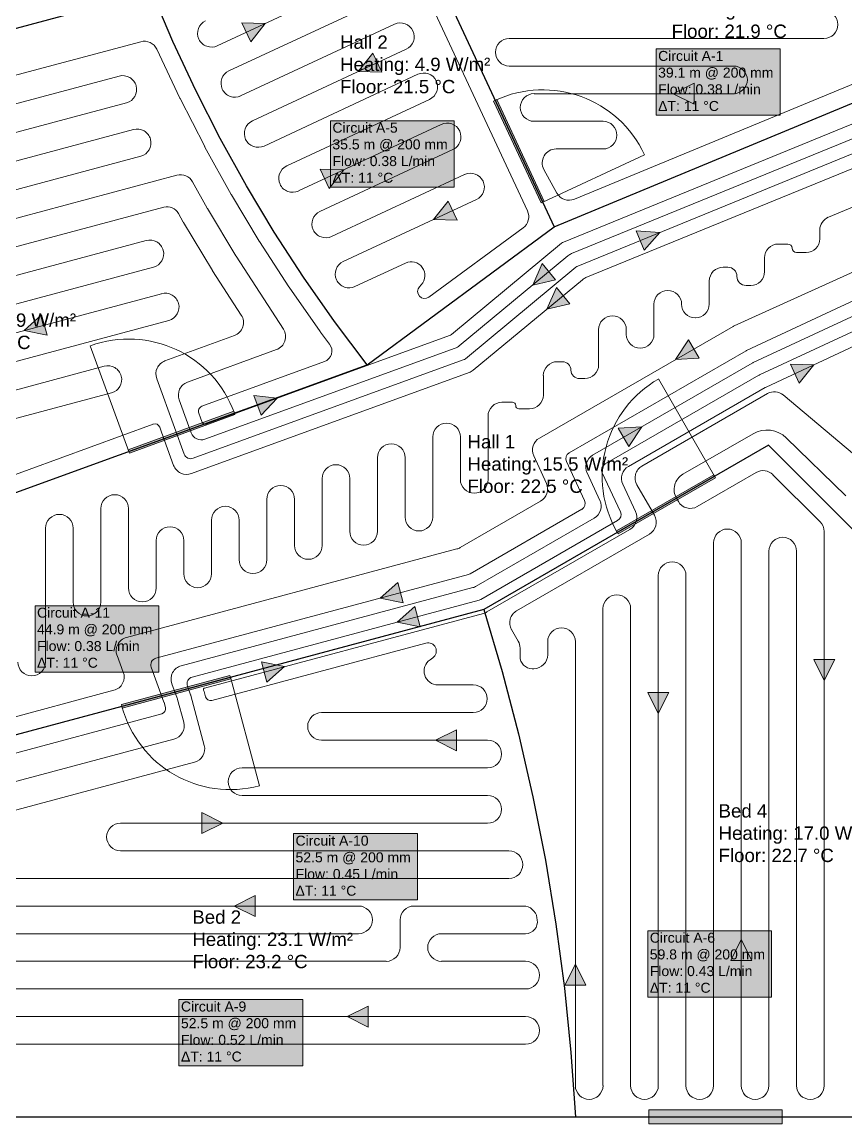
# Model space of a CAD drawing. Header units: inches. Extents: x 829 to 1577, y -3239 to 778.
# Drawn here: x 1040 to 1274.6, y 293.3 to 607.2 of the extents above; entities that cross this region are included whole.
import ezdxf

# ---------------------------------------------------------------- set-up
doc = ezdxf.new("R2010")
doc.units = ezdxf.units.IN
doc.header["$MEASUREMENT"] = 0
for name, color, linetype in [('BUILDING_WALLOPENINGS', 7, 'Continuous'), ('BUILDING_WALLS', 7, 'Continuous'), ('GENERAL_TABLES', 7, 'Continuous'), ('RADIANT_CIRCUITS', 7, 'Continuous')]:
    doc.layers.add(name, color=color, linetype=linetype)
doc.styles.add('Arial0', font='', dxfattribs={"height": 4})
doc.styles.get('Arial0').set_extended_font_data('Arial')

msp = doc.modelspace()

# ---------------------------------------------------------------- hatches: boundary and pattern name
at = {"layer": 'BUILDING_WALLOPENINGS', "lineweight": 0, "true_color": 0xffffff}
h = msp.add_hatch(color=7, dxfattribs=at)
h.dxf.hatch_style = 1
h.paths.add_polyline_path([(1174.26, 584.7), (1175.17, 585.12), (1188.69, 556.12), (1187.78, 555.7)], flags=16)
h = msp.add_hatch(color=7, dxfattribs=at)
h.dxf.hatch_style = 1
h.paths.add_polyline_path([(1174.26, 584.7), (1175.17, 585.12), (1188.69, 556.12), (1187.78, 555.7)], flags=16)
h = msp.add_hatch(color=7, dxfattribs=at)
h.dxf.hatch_style = 1
h.paths.add_polyline_path([(1174.26, 584.7), (1175.17, 585.12), (1188.69, 556.12), (1187.78, 555.7)], flags=16)
h = msp.add_hatch(color=7, dxfattribs=at)
h.dxf.hatch_style = 1
h.paths.add_polyline_path([(1070.54, 484.44), (1070.2, 485.38), (1100.27, 496.33), (1100.61, 495.39)], flags=16)
h = msp.add_hatch(color=7, dxfattribs=at)
h.dxf.hatch_style = 1
h.paths.add_polyline_path([(1070.54, 484.44), (1070.2, 485.38), (1100.27, 496.33), (1100.61, 495.39)], flags=16)
h = msp.add_hatch(color=7, dxfattribs=at)
h.dxf.hatch_style = 1
h.paths.add_polyline_path([(1070.54, 484.44), (1070.2, 485.38), (1100.27, 496.33), (1100.61, 495.39)], flags=16)
at = {"layer": 'BUILDING_WALLOPENINGS', "lineweight": 0, "true_color": 0x000000, "transparency": 33554432}
h = msp.add_hatch(color=18, dxfattribs=at)
h.dxf.hatch_style = 1
h.paths.add_polyline_path([(1236.92, 478.25), (1237.42, 477.38), (1209.71, 461.38), (1209.21, 462.25)], flags=16)
h = msp.add_hatch(color=18, dxfattribs=at)
h.dxf.hatch_style = 1
h.paths.add_polyline_path([(1236.92, 478.25), (1237.42, 477.38), (1209.71, 461.38), (1209.21, 462.25)], flags=16)
at = {"layer": 'BUILDING_WALLOPENINGS', "lineweight": 0, "true_color": 0xffffff}
h = msp.add_hatch(color=7, dxfattribs=at)
h.dxf.hatch_style = 1
h.paths.add_polyline_path([(1236.92, 478.25), (1237.42, 477.38), (1209.71, 461.38), (1209.21, 462.25)], flags=16)
h = msp.add_hatch(color=7, dxfattribs=at)
h.dxf.hatch_style = 1
h.paths.add_polyline_path([(1099.18, 421.03), (1099.44, 420.07), (1068.53, 411.78), (1068.27, 412.75)], flags=16)
h = msp.add_hatch(color=7, dxfattribs=at)
h.dxf.hatch_style = 1
h.paths.add_polyline_path([(1099.18, 421.03), (1099.44, 420.07), (1068.53, 411.78), (1068.27, 412.75)], flags=16)
h = msp.add_hatch(color=7, dxfattribs=at)
h.dxf.hatch_style = 1
h.paths.add_polyline_path([(1099.18, 421.03), (1099.44, 420.07), (1068.53, 411.78), (1068.27, 412.75)], flags=16)
at = {"layer": 'BUILDING_WALLOPENINGS', "lineweight": 0, "true_color": 0xffffff, "transparency": 33554560}
h = msp.add_hatch(color=7, dxfattribs=at)
h.dxf.hatch_style = 1
h.paths.add_polyline_path([(1218.45, 293.29), (1218.45, 297.29), (1256.38, 297.29), (1256.38, 293.29)], flags=16)
at = {"layer": 'GENERAL_TABLES', "lineweight": 0, "true_color": 0xeee8aa}
h = msp.add_hatch(color=41, dxfattribs=at)
h.dxf.hatch_style = 1
h.paths.add_polyline_path([(1220.53, 580.67), (1255.81, 580.67), (1255.81, 599.57), (1220.53, 599.57)], flags=16)
h = msp.add_hatch(color=41, dxfattribs=at)
h.dxf.hatch_style = 1
h.paths.add_polyline_path([(1127.79, 560.22), (1163.07, 560.22), (1163.07, 579.12), (1127.79, 579.12)], flags=16)
h = msp.add_hatch(color=41, dxfattribs=at)
h.dxf.hatch_style = 1
h.paths.add_polyline_path([(1043.68, 422.05), (1078.96, 422.05), (1078.96, 440.95), (1043.68, 440.95)], flags=16)
h = msp.add_hatch(color=41, dxfattribs=at)
h.dxf.hatch_style = 1
h.paths.add_polyline_path([(1117.28, 357.1), (1152.56, 357.1), (1152.56, 376), (1117.28, 376)], flags=16)
h = msp.add_hatch(color=41, dxfattribs=at)
h.dxf.hatch_style = 1
h.paths.add_polyline_path([(1218.15, 329.45), (1253.43, 329.45), (1253.43, 348.35), (1218.15, 348.35)], flags=16)
h = msp.add_hatch(color=41, dxfattribs=at)
h.dxf.hatch_style = 1
h.paths.add_polyline_path([(1084.66, 309.85), (1119.94, 309.85), (1119.94, 328.75), (1084.66, 328.75)], flags=16)
at = {"layer": 'RADIANT_CIRCUITS', "lineweight": 0, "true_color": 0xff0000}
h = msp.add_hatch(color=1, dxfattribs=at)
h.dxf.hatch_style = 1
h.paths.add_polyline_path([(1105.08, 601.57), (1102.54, 607.01), (1109.25, 606.83)], flags=16)
h = msp.add_hatch(color=1, dxfattribs=at)
h.dxf.hatch_style = 1
h.paths.add_polyline_path([(1139.87, 598.35), (1142.41, 592.91), (1135.7, 593.1)], flags=16)
h = msp.add_hatch(color=1, dxfattribs=at)
h.dxf.hatch_style = 1
h.paths.add_polyline_path([(1231.38, 589.82), (1231.38, 583.82), (1225.38, 586.82)], flags=16)
h = msp.add_hatch(color=1, dxfattribs=at)
h.dxf.hatch_style = 1
h.paths.add_polyline_path([(1127.4, 559.85), (1124.86, 565.29), (1131.57, 565.11)], flags=16)
h = msp.add_hatch(color=1, dxfattribs=at)
h.dxf.hatch_style = 1
h.paths.add_polyline_path([(1161.32, 556.23), (1163.85, 550.79), (1157.15, 550.97)], flags=16)
at = {"layer": 'RADIANT_CIRCUITS', "lineweight": 0, "true_color": 0x0000ff}
h = msp.add_hatch(color=5, dxfattribs=at)
h.dxf.hatch_style = 1
h.paths.add_polyline_path([(1217.15, 542.22), (1214.88, 547.77), (1221.57, 547.26)], flags=16)
at = {"layer": 'RADIANT_CIRCUITS', "lineweight": 0, "true_color": 0x008000}
h = msp.add_hatch(color=96, dxfattribs=at)
h.dxf.hatch_style = 1
h.paths.add_polyline_path([(1188.09, 538.44), (1191.92, 533.82), (1185.39, 532.3)], flags=16)
at = {"layer": 'RADIANT_CIRCUITS', "lineweight": 0, "true_color": 0x0000ff}
h = msp.add_hatch(color=5, dxfattribs=at)
h.dxf.hatch_style = 1
h.paths.add_polyline_path([(1192.16, 531.58), (1195.99, 526.96), (1189.45, 525.44)], flags=16)
h = msp.add_hatch(color=5, dxfattribs=at)
h.dxf.hatch_style = 1
h.paths.add_polyline_path([(1045.55, 523.79), (1047.11, 518), (1040.54, 519.34)], flags=16)
at = {"layer": 'RADIANT_CIRCUITS', "lineweight": 0, "true_color": 0x008000}
h = msp.add_hatch(color=96, dxfattribs=at)
h.dxf.hatch_style = 1
h.paths.add_polyline_path([(1229.74, 516.68), (1232.74, 511.48), (1226.05, 511.08)], flags=16)
h = msp.add_hatch(color=96, dxfattribs=at)
h.dxf.hatch_style = 1
h.paths.add_polyline_path([(1261.3, 504.32), (1258.76, 509.76), (1265.47, 509.58)], flags=16)
h = msp.add_hatch(color=96, dxfattribs=at)
h.dxf.hatch_style = 1
h.paths.add_polyline_path([(1108.05, 495.18), (1105.99, 500.82), (1112.66, 500.05)], flags=16)
at = {"layer": 'RADIANT_CIRCUITS', "lineweight": 0, "true_color": 0xff0000}
h = msp.add_hatch(color=1, dxfattribs=at)
h.dxf.hatch_style = 1
h.paths.add_polyline_path([(1212.73, 486.28), (1209.73, 491.48), (1216.42, 491.88)], flags=16)
h = msp.add_hatch(color=1, dxfattribs=at)
h.dxf.hatch_style = 1
h.paths.add_polyline_path([(1146.96, 447.55), (1148.51, 441.75), (1141.94, 443.1)], flags=16)
at = {"layer": 'RADIANT_CIRCUITS', "lineweight": 0, "true_color": 0x008000}
h = msp.add_hatch(color=96, dxfattribs=at)
h.dxf.hatch_style = 1
h.paths.add_polyline_path([(1151.82, 440.7), (1153.37, 434.9), (1146.8, 436.25)], flags=16)
h = msp.add_hatch(color=96, dxfattribs=at)
h.dxf.hatch_style = 1
h.paths.add_polyline_path([(1109.71, 419.13), (1108.15, 424.92), (1114.72, 423.58)], flags=16)
at = {"layer": 'RADIANT_CIRCUITS', "lineweight": 0, "true_color": 0xff0000}
h = msp.add_hatch(color=1, dxfattribs=at)
h.dxf.hatch_style = 1
h.paths.add_polyline_path([(1265.4, 425.6), (1271.4, 425.6), (1268.4, 419.6)], flags=16)
h = msp.add_hatch(color=1, dxfattribs=at)
h.dxf.hatch_style = 1
h.paths.add_polyline_path([(1218.15, 416.2), (1224.15, 416.2), (1221.15, 410.2)], flags=16)
at = {"layer": 'RADIANT_CIRCUITS', "lineweight": 0, "true_color": 0x008000}
h = msp.add_hatch(color=96, dxfattribs=at)
h.dxf.hatch_style = 1
h.paths.add_polyline_path([(1163.73, 405.62), (1163.73, 399.62), (1157.73, 402.62)], flags=16)
h = msp.add_hatch(color=96, dxfattribs=at)
h.dxf.hatch_style = 1
h.paths.add_polyline_path([(1091.14, 376), (1091.14, 382), (1097.14, 379)], flags=16)
h = msp.add_hatch(color=96, dxfattribs=at)
h.dxf.hatch_style = 1
h.paths.add_polyline_path([(1106.38, 358.37), (1106.38, 352.37), (1100.38, 355.37)], flags=16)
at = {"layer": 'RADIANT_CIRCUITS', "lineweight": 0, "true_color": 0xff0000}
h = msp.add_hatch(color=1, dxfattribs=at)
h.dxf.hatch_style = 1
h.paths.add_polyline_path([(1247.77, 339.88), (1241.77, 339.88), (1244.77, 345.88)], flags=16)
h = msp.add_hatch(color=1, dxfattribs=at)
h.dxf.hatch_style = 1
h.paths.add_polyline_path([(1200.53, 332.84), (1194.53, 332.84), (1197.53, 338.84)], flags=16)
h = msp.add_hatch(color=1, dxfattribs=at)
h.dxf.hatch_style = 1
h.paths.add_polyline_path([(1138.52, 326.88), (1138.52, 320.88), (1132.52, 323.88)], flags=16)

# ---------------------------------------------------------------- linework, layer by layer
at = {"layer": 'BUILDING_WALLOPENINGS', "color": 253, "lineweight": 0, "true_color": 0xa9a9a9}
for p, q in [((1217.24, 569.43), (1188.24, 555.91)), ((1070.37, 484.91), (1059.42, 514.98)), ((1237.17, 477.81), (1221.17, 505.53)), ((1099.31, 420.55), (1107.59, 389.64))]:
    msp.add_line(p, q, dxfattribs=at)
at = {"layer": 'BUILDING_WALLOPENINGS', "color": 0, "lineweight": 0}
msp.add_line((1218.45, 295.29), (1256.38, 295.29), dxfattribs=at)
at = {"layer": 'BUILDING_WALLOPENINGS', "color": 253, "lineweight": 0, "true_color": 0xa9a9a9}
for points in [[(1174.26, 584.7, 0), (1175.17, 585.12, 0), (1188.69, 556.12, 0), (1187.78, 555.7, 0)], [(1174.26, 584.7, 0), (1175.17, 585.12, 0), (1188.69, 556.12, 0), (1187.78, 555.7, 0)], [(1174.26, 584.7, 0), (1175.17, 585.12, 0), (1188.69, 556.12, 0), (1187.78, 555.7, 0)], [(1070.54, 484.44, 0), (1070.2, 485.38, 0), (1100.27, 496.33, 0), (1100.61, 495.39, 0)], [(1070.54, 484.44, 0), (1070.2, 485.38, 0), (1100.27, 496.33, 0), (1100.61, 495.39, 0)], [(1070.54, 484.44, 0), (1070.2, 485.38, 0), (1100.27, 496.33, 0), (1100.61, 495.39, 0)], [(1236.92, 478.25, 0), (1237.42, 477.38, 0), (1209.71, 461.38, 0), (1209.21, 462.25, 0)], [(1236.92, 478.25, 0), (1237.42, 477.38, 0), (1209.71, 461.38, 0), (1209.21, 462.25, 0)], [(1236.92, 478.25, 0), (1237.42, 477.38, 0), (1209.71, 461.38, 0), (1209.21, 462.25, 0)], [(1099.18, 421.03, 0), (1099.44, 420.07, 0), (1068.53, 411.78, 0), (1068.27, 412.75, 0)], [(1099.18, 421.03, 0), (1099.44, 420.07, 0), (1068.53, 411.78, 0), (1068.27, 412.75, 0)], [(1099.18, 421.03, 0), (1099.44, 420.07, 0), (1068.53, 411.78, 0), (1068.27, 412.75, 0)]]:
    msp.add_polyline3d(points, close=True, dxfattribs=at)
at = {"layer": 'BUILDING_WALLOPENINGS', "color": 0, "lineweight": 0}
msp.add_polyline3d([(1218.45, 293.29, 0), (1218.45, 297.29, 0), (1256.38, 297.29, 0), (1256.38, 293.29, 0)], close=True, dxfattribs=at)
at = {"layer": 'BUILDING_WALLOPENINGS', "color": 253, "lineweight": 0, "true_color": 0xa9a9a9}
for centre, start, end in [((1188.24, 555.91), 25, 115), ((1070.37, 484.91), 20, 110), ((1237.17, 477.81), 120, 210), ((1099.31, 420.55), 195, 285)]:
    msp.add_arc(centre, 32, start, end, dxfattribs=at)
at = {"layer": 'BUILDING_WALLS', "color": 98, "lineweight": 25, "true_color": 0x006400}
for p, q in [((1146.58, 645.25), (1191.52, 548.87)), ((1076.92, 615.78), (880.73, 563.22)), ((1082.94, 601.64), (1076.92, 615.78)), ((1089.45, 587.71), (1082.94, 601.64)), ((1096.43, 574.02), (1089.45, 587.71)), ((1191.52, 548.87), (1287.21, 588.6)), ((1103.89, 560.57), (1096.43, 574.02)), ((1111.8, 547.39), (1103.89, 560.57)), ((1120.17, 534.5), (1111.8, 547.39)), ((1138.22, 509.61), (1191.52, 548.87)), ((1128.98, 521.9), (1120.17, 534.5)), ((1138.22, 509.61), (1128.98, 521.9)), ((946.66, 439.89), (1138.22, 509.61)), ((1252.49, 486.66), (1171.48, 439.89)), ((1287.21, 451.94), (1252.49, 486.66)), ((1171.48, 439.89), (961.72, 383.68)), ((1171.48, 439.89), (1176.69, 422.23)), ((1176.69, 422.23), (1181.34, 404.41)), ((1181.34, 404.41), (1185.45, 386.46)), ((1185.45, 386.46), (1189, 368.4)), ((1189, 368.4), (1191.99, 350.23)), ((1191.99, 350.23), (1194.42, 331.98)), ((1194.42, 331.98), (1196.29, 313.66)), ((1196.29, 313.66), (1197.59, 295.29))]:
    msp.add_line(p, q, dxfattribs=at)
at = {"layer": 'BUILDING_WALLS', "color": 5, "lineweight": 25, "true_color": 0x0000ff}
for p, q in [((976.33, 295.29), (1197.59, 295.29)), ((1197.59, 295.29), (1287.21, 295.29))]:
    msp.add_line(p, q, dxfattribs=at)
at = {"layer": 'GENERAL_TABLES', "color": 0, "lineweight": 0}
for p, q in [((1255.81, 599.57), (1220.53, 599.57)), ((1220.53, 599.57), (1220.53, 580.67)), ((1255.81, 580.67), (1255.81, 599.57)), ((1163.07, 579.12), (1127.79, 579.12)), ((1127.79, 579.12), (1127.79, 560.22)), ((1163.07, 560.22), (1163.07, 579.12)), ((1220.53, 580.67), (1255.81, 580.67)), ((1127.79, 560.22), (1163.07, 560.22)), ((1078.96, 440.95), (1043.68, 440.95)), ((1043.68, 440.95), (1043.68, 422.05)), ((1078.96, 422.05), (1078.96, 440.95)), ((1043.68, 422.05), (1078.96, 422.05)), ((1152.56, 376), (1117.28, 376)), ((1117.28, 376), (1117.28, 357.1)), ((1152.56, 357.1), (1152.56, 376)), ((1117.28, 357.1), (1152.56, 357.1)), ((1253.43, 348.35), (1218.15, 348.35)), ((1218.15, 348.35), (1218.15, 329.45)), ((1253.43, 329.45), (1253.43, 348.35)), ((1119.94, 328.75), (1084.66, 328.75)), ((1084.66, 328.75), (1084.66, 309.85)), ((1119.94, 309.85), (1119.94, 328.75)), ((1218.15, 329.45), (1253.43, 329.45)), ((1084.66, 309.85), (1119.94, 309.85))]:
    msp.add_line(p, q, dxfattribs=at)
at = {"layer": 'GENERAL_TABLES', "color": 41, "lineweight": 0, "true_color": 0xeee8aa}
for points in [[(1220.53, 580.67, 0), (1255.81, 580.67, 0), (1255.81, 599.57, 0), (1220.53, 599.57, 0)], [(1127.79, 560.22, 0), (1163.07, 560.22, 0), (1163.07, 579.12, 0), (1127.79, 579.12, 0)], [(1043.68, 422.05, 0), (1078.96, 422.05, 0), (1078.96, 440.95, 0), (1043.68, 440.95, 0)], [(1117.28, 357.1, 0), (1152.56, 357.1, 0), (1152.56, 376, 0), (1117.28, 376, 0)], [(1218.15, 329.45, 0), (1253.43, 329.45, 0), (1253.43, 348.35, 0), (1218.15, 348.35, 0)], [(1084.66, 309.85, 0), (1119.94, 309.85, 0), (1119.94, 328.75, 0), (1084.66, 328.75, 0)]]:
    msp.add_polyline3d(points, close=True, dxfattribs=at)
at = {"layer": 'RADIANT_CIRCUITS', "color": 1, "lineweight": 0, "true_color": 0xff0000}
for p, q in [((1183.89, 553.4), (1141.37, 644.58)), ((1095.58, 600.45), (1139.39, 620.88)), ((1142.72, 613.75), (1098.9, 593.32)), ((1102.23, 586.18), (1146.05, 606.61)), ((1268.33, 602.57), (1178.73, 602.57)), ((1149.37, 599.47), (1105.56, 579.04)), ((1178.73, 594.7), (1242.57, 594.7)), ((1108.89, 571.91), (1152.7, 592.34)), ((1197.25, 556.75), (1281.07, 591.47)), ((1156.03, 585.2), (1115.35, 566.23)), ((1242.57, 586.82), (1185.79, 586.82)), ((1118.68, 559.1), (1159.36, 578.06)), ((1185.79, 578.95), (1205.41, 578.95)), ((1162.68, 570.93), (1124.79, 553.26)), ((1205.41, 571.07), (1192.04, 571.07)), ((1188.59, 565.24), (1192.29, 558.49)), ((1128.12, 546.12), (1166.01, 563.79)), ((1169.34, 556.66), (1131.45, 538.99)), ((1155.77, 528.86), (1182.65, 548.56)), ((1134.78, 531.85), (1149.15, 538.55)), ((1291, 534.52), (1246.31, 513.68)), ((1153.66, 532.37), (1153.14, 531.81)), ((1248.21, 510.22), (1292.43, 530.84)), ((1246.16, 513.6), (1195.81, 484.53)), ((1202.46, 483.82), (1247.9, 510.06)), ((1216.48, 480.73), (1252.22, 501.37)), ((1256.72, 500.98), (1280.67, 480.88)), ((1248.16, 489.93), (1228.16, 478.38)), ((1274.58, 472.2), (1257.59, 488.75)), ((1195.01, 481.99), (1200.17, 470.93)), ((1204.5, 470.96), (1200.86, 478.75)), ((1232.24, 469.19), (1249.06, 478.9)), ((1253.81, 478.27), (1267.24, 464.84)), ((1220.04, 466.7), (1215.04, 475.36)), ((1226.33, 471.55), (1226.86, 470.63)), ((1199.37, 468.4), (1167.56, 450.03)), ((1169.3, 446.49), (1202.9, 465.89)), ((1268.4, 462.05), (1268.4, 304.23)), ((1180.8, 439.49), (1218.6, 461.32)), ((1236.9, 458.85), (1236.9, 304.23)), ((1244.77, 304.23), (1244.77, 458.85)), ((1252.65, 456.49), (1252.65, 304.23)), ((1260.52, 304.23), (1260.52, 456.49)), ((1167.08, 449.84), (1078.09, 425.99)), ((1221.15, 449.52), (1221.15, 304.23)), ((1229.03, 304.23), (1229.03, 449.52)), ((1085.33, 423.85), (1168.35, 446.1)), ((1205.4, 440.11), (1205.4, 304.23)), ((1213.28, 304.23), (1213.28, 440.11)), ((1181.25, 430.83), (1179.36, 434.12)), ((1189.66, 430.69), (1189.66, 426.94)), ((1197.53, 304.23), (1197.53, 430.69)), ((1181.78, 426.46), (1181.78, 428.87)), ((1076.75, 423.41), (1080.38, 413.5)), ((1185.72, 423), (1185.24, 423)), ((1084.15, 414.6), (1082.65, 418.7)), ((1080.43, 413.33), (1080.8, 411.96)), ((1086.01, 407.73), (1084.26, 414.26)), ((1079.74, 410.13), (970.7, 380.91)), ((980.55, 375.4), (1083.22, 402.91)), ((1182.71, 355.37), (1151.56, 355.37)), ((1186.69, 351.44), (1186.6, 352.05)), ((1147.62, 351.44), (1147.62, 343.56)), ((1159.43, 347.5), (1183.33, 347.5)), ((1143.68, 339.63), (987.39, 339.63)), ((1183.37, 339.63), (1159.43, 339.63)), ((991.94, 331.75), (1183.37, 331.75)), ((1183.37, 323.88), (991.94, 323.88)), ((982.83, 316), (1183.37, 316))]:
    msp.add_line(p, q, dxfattribs=at)
at = {"layer": 'RADIANT_CIRCUITS', "color": 96, "lineweight": 0, "true_color": 0x008000}
for p, q in [((901.32, 555.4), (1073.79, 601.62)), ((1078.37, 599.49), (1084.93, 585.57)), ((1067.66, 591.82), (903.35, 547.8)), ((911.12, 541.73), (1069.7, 584.22)), ((1084.98, 585.46), (1091.99, 571.73)), ((1194.13, 544.54), (1278.3, 578.98)), ((1071.74, 576.61), (913.16, 534.12)), ((1279.2, 575.1), (1196.45, 541.24)), ((1092.05, 571.61), (1099.52, 558.13)), ((915.34, 526.55), (1073.78, 569.01)), ((1084.07, 563.61), (918.41, 519.22)), ((1092.7, 554.19), (1088.53, 561.72)), ((1099.59, 558.01), (1107.53, 544.8)), ((1269.57, 551.61), (1280.98, 556.4)), ((1100.85, 540.63), (1092.77, 554.07)), ((1267.16, 545.5), (1267.16, 547.98)), ((1107.6, 544.69), (1115.99, 531.76)), ((1162.24, 518.22), (1193.62, 544.24)), ((1255.34, 543.98), (1258.08, 543.98)), ((1114.4, 519.74), (1100.92, 540.51)), ((1195.43, 540.63), (1164.49, 514.97)), ((1251.41, 536.11), (1251.41, 540.04)), ((1259.28, 542.77), (1259.28, 542.77)), ((1260.49, 541.57), (1263.22, 541.57)), ((1239.6, 537.36), (1240.94, 537.36)), ((1279.9, 537.53), (1242.77, 520.71)), ((1243.53, 534.77), (1243.53, 534.77)), ((1116.06, 531.65), (1124.89, 519.02)), ((1223.85, 530.75), (1223.88, 530.75)), ((1235.66, 526.87), (1235.66, 533.42)), ((1246.13, 532.17), (1247.47, 532.17)), ((1219.91, 518.23), (1219.91, 526.81)), ((1227.79, 526.84), (1227.79, 526.84)), ((1294.02, 527.23), (1249.95, 506.69)), ((1231.69, 522.93), (1231.72, 522.93)), ((1251.85, 503.23), (1295.45, 523.56)), ((1124.97, 518.91), (1127.55, 515.48)), ((1242.43, 520.53), (1187.3, 488.71)), ((1204.16, 509.59), (1204.16, 519.58)), ((1212.04, 519.58), (1212.04, 518.23)), ((1092.57, 492.74), (1161.65, 517.89)), ((1087.07, 504.63), (1112.45, 513.9)), ((1163.32, 514.3), (1092.06, 488.37)), ((1126.08, 510.5), (1091.18, 497.75)), ((1192.35, 510.46), (1193.89, 510.46)), ((1188.42, 500.95), (1188.42, 506.52)), ((1196.29, 508.05), (1196.29, 508.05)), ((1198.69, 505.65), (1200.23, 505.65)), ((1249.8, 506.61), (1205.99, 481.32)), ((1212.65, 480.61), (1251.54, 503.07)), ((1087.1, 493.06), (1084.72, 499.58)), ((1176.6, 498.89), (1179.6, 498.89)), ((1180.54, 497.95), (1180.54, 497.95)), ((1181.48, 497.01), (1184.48, 497.01)), ((1088.15, 490.19), (1087.1, 493.06)), ((1090.29, 495.82), (1090.8, 494.42)), ((1090.8, 494.42), (1091.17, 493.39)), ((1172.67, 476.92), (1172.67, 494.95)), ((1156.92, 466.17), (1156.92, 489.03)), ((1164.79, 489.03), (1164.79, 476.92)), ((1185.68, 483.67), (1189.27, 475.76)), ((1141.17, 462.13), (1141.17, 483.1)), ((1149.05, 483.1), (1149.05, 466.17)), ((1205.19, 478.78), (1210.35, 467.72)), ((1125.42, 458.1), (1125.42, 477.17)), ((1133.3, 477.17), (1133.3, 462.13)), ((1214.68, 467.75), (1211.05, 475.54)), ((1109.68, 454.06), (1109.68, 471.24)), ((1117.55, 471.24), (1117.55, 458.1)), ((1062.43, 441.95), (1062.43, 468.63)), ((1070.31, 468.63), (1070.31, 445.99)), ((1187.65, 470.73), (1164.74, 457.5)), ((1093.93, 450.02), (1093.93, 465.32)), ((1101.8, 465.32), (1101.8, 454.06)), ((1209.55, 465.18), (1170.6, 442.7)), ((1046.68, 424.88), (1046.68, 463.02)), ((1054.56, 463.02), (1054.56, 441.95)), ((1172.34, 439.16), (1213.08, 462.68)), ((1078.18, 445.99), (1078.18, 459.5)), ((1086.05, 459.5), (1086.05, 450.02)), ((1163.79, 457.11), (1069.7, 431.89)), ((1170.12, 442.5), (1088.42, 420.61)), ((1091.97, 417.48), (1171.39, 438.76)), ((1154.98, 430.29), (1094.04, 413.96)), ((1067.04, 426.71), (1068.8, 422.03)), ((1156.15, 425.54), (1156.94, 426.08)), ((1087.08, 418.03), (1087.99, 415.53)), ((1168.47, 418.37), (1158.4, 418.37)), ((1066.14, 416.84), (969.06, 390.82)), ((1088.04, 415.37), (1091.85, 401.14)), ((1091.82, 416.47), (1091.67, 416.92)), ((1092.21, 415.02), (1091.82, 416.47)), ((1125.26, 410.49), (1168.47, 410.49)), ((1172.55, 402.62), (1125.26, 402.62)), ((1089.06, 396.32), (990.03, 369.79)), ((1102.64, 394.74), (1172.55, 394.74)), ((1172.55, 386.87), (1102.64, 386.87)), ((1068.01, 379), (1172.55, 379)), ((1178.61, 371.12), (1068.01, 371.12)), ((1006.09, 363.25), (1178.61, 363.25)), ((1135.81, 355.37), (1006.09, 355.37)), ((994.21, 347.5), (1135.81, 347.5))]:
    msp.add_line(p, q, dxfattribs=at)
at = {"layer": 'RADIANT_CIRCUITS', "color": 5, "lineweight": 0, "true_color": 0x0000ff}
for p, q in [((1198.22, 537.71), (1280.5, 571.37)), ((1281.4, 567.49), (1200.55, 534.41)), ((928.25, 513.71), (1080.36, 554.47)), ((1084.53, 552.7), (1085.88, 550.25)), ((1085.95, 550.14), (1094.17, 536.46)), ((1075.36, 544.98), (930.28, 506.1)), ((932.55, 498.56), (1077.4, 537.37)), ((1166.21, 511.29), (1197.71, 537.41)), ((1094.24, 536.34), (1102.41, 523.75)), ((1199.53, 533.8), (1168.46, 508.04)), ((1079.72, 529.84), (934.58, 490.95)), ((942.96, 485.04), (1081.75, 522.23)), ((1100.46, 517.91), (1080.67, 510.67)), ((1063.4, 509.16), (945, 477.44)), ((1088.69, 482.95), (1165.63, 510.95)), ((1078.32, 505.62), (1083.4, 491.71)), ((1167.3, 507.37), (1088.19, 478.58)), ((947.46, 469.95), (1065.44, 501.56)), ((1077.27, 492.67), (981.28, 457.59)), ((1079.71, 490.36), (1079.19, 491.77)), ((1083.14, 480.93), (1079.71, 490.36)), ((1083.4, 491.71), (1086.17, 484.13))]:
    msp.add_line(p, q, dxfattribs=at)
at = {"layer": 'RADIANT_CIRCUITS', "color": 1, "lineweight": 0, "true_color": 0xff0000}
for points in [[(1105.08, 601.57, 0), (1102.54, 607.01, 0), (1109.25, 606.83, 0)], [(1139.87, 598.35, 0), (1142.41, 592.91, 0), (1135.7, 593.1, 0)], [(1231.38, 589.82, 0), (1231.38, 583.82, 0), (1225.38, 586.82, 0)], [(1127.4, 559.85, 0), (1124.86, 565.29, 0), (1131.57, 565.11, 0)], [(1161.32, 556.23, 0), (1163.85, 550.79, 0), (1157.15, 550.97, 0)], [(1212.73, 486.28, 0), (1209.73, 491.48, 0), (1216.42, 491.88, 0)], [(1146.96, 447.55, 0), (1148.51, 441.75, 0), (1141.94, 443.1, 0)], [(1265.4, 425.6, 0), (1271.4, 425.6, 0), (1268.4, 419.6, 0)], [(1218.15, 416.2, 0), (1224.15, 416.2, 0), (1221.15, 410.2, 0)], [(1247.77, 339.88, 0), (1241.77, 339.88, 0), (1244.77, 345.88, 0)], [(1200.53, 332.84, 0), (1194.53, 332.84, 0), (1197.53, 338.84, 0)], [(1138.52, 326.88, 0), (1138.52, 320.88, 0), (1132.52, 323.88, 0)]]:
    msp.add_polyline3d(points, close=True, dxfattribs=at)
at = {"layer": 'RADIANT_CIRCUITS', "color": 5, "lineweight": 0, "true_color": 0x0000ff}
for points in [[(1217.15, 542.22, 0), (1214.88, 547.77, 0), (1221.57, 547.26, 0)], [(1192.16, 531.58, 0), (1195.99, 526.96, 0), (1189.45, 525.44, 0)], [(1045.55, 523.79, 0), (1047.11, 518, 0), (1040.54, 519.34, 0)]]:
    msp.add_polyline3d(points, close=True, dxfattribs=at)
at = {"layer": 'RADIANT_CIRCUITS', "color": 96, "lineweight": 0, "true_color": 0x008000}
for points in [[(1188.09, 538.44, 0), (1191.92, 533.82, 0), (1185.39, 532.3, 0)], [(1229.74, 516.68, 0), (1232.74, 511.48, 0), (1226.05, 511.08, 0)], [(1261.3, 504.32, 0), (1258.76, 509.76, 0), (1265.47, 509.58, 0)], [(1108.05, 495.18, 0), (1105.99, 500.82, 0), (1112.66, 500.05, 0)], [(1151.82, 440.7, 0), (1153.37, 434.9, 0), (1146.8, 436.25, 0)], [(1109.71, 419.13, 0), (1108.15, 424.92, 0), (1114.72, 423.58, 0)], [(1163.73, 405.62, 0), (1163.73, 399.62, 0), (1157.73, 402.62, 0)], [(1091.14, 376, 0), (1091.14, 382, 0), (1097.14, 379, 0)], [(1106.38, 358.37, 0), (1106.38, 352.37, 0), (1100.38, 355.37, 0)]]:
    msp.add_polyline3d(points, close=True, dxfattribs=at)
at = {"layer": 'RADIANT_CIRCUITS', "color": 1, "lineweight": 0, "true_color": 0xff0000}
for centre, radius, start, end in [((1268.33, 606.51), 3.94, 0, 90), ((1093.91, 604.02), 3.94, 115, 205), ((1147.71, 603.04), 3.94, 25, 115), ((1268.33, 606.51), 3.94, 270, 0), ((1147.71, 603.04), 3.94, 295, 25), ((1093.91, 604.02), 3.94, 205, 295), ((1178.73, 598.63), 3.94, 90, 180), ((1178.73, 598.63), 3.94, 180, 270), ((1242.57, 590.76), 3.94, 0, 90), ((1100.57, 589.75), 3.94, 115, 205), ((1154.36, 588.77), 3.94, 25, 115), ((1154.36, 588.77), 3.94, 295, 25), ((1242.57, 590.76), 3.94, 270, 0), ((1100.57, 589.75), 3.94, 205, 295), ((1185.79, 582.89), 3.94, 90, 180), ((1185.79, 582.89), 3.94, 180, 270), ((1107.22, 575.47), 3.94, 115, 205), ((1161.02, 574.5), 3.94, 25, 115), ((1205.41, 575.01), 3.94, 0, 90), ((1161.02, 574.5), 3.94, 295, 25), ((1205.41, 575.01), 3.94, 270, 0), ((1107.22, 575.47), 3.94, 205, 295), ((1192.04, 567.14), 3.94, 90, 208.764), ((1117.01, 562.66), 3.94, 115, 205), ((1167.68, 560.22), 3.94, 25, 115), ((1117.01, 562.66), 3.94, 205, 295), ((1167.68, 560.22), 3.94, 295, 25), ((1195.74, 560.39), 3.94, 208.764, 292.5), ((1126.46, 549.69), 3.94, 115, 205), ((1180.32, 551.74), 3.94, 306.25, 25), ((1126.46, 549.69), 3.94, 205, 295), ((1133.11, 535.42), 3.94, 115, 205), ((1150.79, 535.02), 3.9, 317.2892, 115), ((1133.11, 535.42), 3.94, 205, 295), ((1154.6, 530.46), 1.99, 137.289, 306.25), ((1247.14, 511.89), 1.97, 115, 120), ((1249.87, 506.65), 3.94, 115, 120), ((1254.19, 497.96), 3.94, 50, 120), ((1252.09, 483.11), 7.87, 45.762, 120), ((1196.79, 482.82), 1.97, 120, 205), ((1204.43, 480.41), 3.94, 120, 205), ((1218.45, 477.33), 3.94, 120, 210), ((1230.66, 474.05), 5, 120, 210), ((1251.02, 475.49), 3.94, 45, 120), ((1198.38, 470.1), 1.97, 300, 25), ((1200.93, 469.3), 3.94, 300, 25), ((1230.27, 472.6), 3.94, 210, 300), ((1216.63, 464.73), 3.94, 300, 30), ((1264.46, 462.05), 3.94, 0, 45), ((1240.84, 458.85), 3.94, 90, 180), ((1240.84, 458.85), 3.94, 0, 90), ((1256.59, 456.49), 3.94, 90, 180), ((1256.59, 456.49), 3.94, 0, 90), ((1225.09, 449.52), 3.94, 90, 180), ((1225.09, 449.52), 3.94, 0, 90), ((1166.57, 451.74), 1.97, 285, 300), ((1167.33, 449.9), 3.94, 285, 300), ((1209.34, 440.11), 3.94, 90, 180), ((1209.34, 440.11), 3.94, 0, 90), ((1182.77, 436.08), 3.94, 120, 210), ((1193.59, 430.69), 3.94, 90, 180), ((1193.59, 430.69), 3.94, 0, 90), ((1177.85, 428.87), 3.94, 0, 30), ((1078.6, 424.09), 1.97, 105, 200.101), ((1086.35, 420.05), 3.94, 105, 200.049), ((1185.24, 426.46), 3.46, 180, 270), ((1185.72, 426.94), 3.94, 270, 0), ((1080.45, 413.25), 3.94, 15, 20.049), ((1079.35, 411.58), 1.5, 285, 15), ((1078.53, 412.82), 1.97, 15, 20.101), ((1082.2, 406.71), 3.94, 285, 15), ((1151.56, 351.44), 3.94, 90, 180), ((1182.71, 351.44), 3.94, 8.905, 90), ((1183.33, 350.91), 3.41, 270, 8.905), ((1159.43, 343.56), 3.94, 90, 180), ((1143.68, 343.56), 3.94, 270, 0), ((1159.43, 343.56), 3.94, 180, 270), ((1183.37, 335.69), 3.94, 0, 90), ((1183.37, 335.69), 3.94, 270, 0), ((1183.37, 319.94), 3.94, 0, 90), ((1183.37, 319.94), 3.94, 270, 0), ((1201.47, 304.23), 3.94, 180, 270), ((1201.47, 304.23), 3.94, 270, 0), ((1217.21, 304.23), 3.94, 180, 270), ((1217.21, 304.23), 3.94, 270, 0), ((1232.96, 304.23), 3.94, 180, 270), ((1232.96, 304.23), 3.94, 270, 0), ((1248.71, 304.23), 3.94, 180, 270), ((1248.71, 304.23), 3.94, 270, 0), ((1264.46, 304.23), 3.94, 180, 270), ((1264.46, 304.23), 3.94, 270, 0)]:
    msp.add_arc(centre, radius, start, end, dxfattribs=at)
at = {"layer": 'RADIANT_CIRCUITS', "color": 96, "lineweight": 0, "true_color": 0x008000}
for centre, radius, start, end in [((1074.81, 597.81), 3.94, 25.228, 105), ((1068.68, 588.02), 3.94, 15, 105), ((1068.68, 588.02), 3.94, 285, 15), ((1088.49, 587.24), 3.94, 205.228, 207.022), ((1072.76, 572.81), 3.94, 15, 105), ((1072.76, 572.81), 3.94, 285, 15), ((1095.49, 573.52), 3.94, 207.022, 209.007), ((1085.09, 559.81), 3.94, 29.007, 105), ((1102.97, 560.04), 3.94, 209.007, 210.993), ((1096.15, 556.1), 3.94, 209.007, 210.993), ((1271.09, 547.98), 3.94, 112.789, 180), ((1110.9, 546.83), 3.94, 210.993, 212.978), ((1194.87, 542.72), 1.97, 112.25, 129.664), ((1255.34, 540.04), 3.94, 90, 180), ((1258.08, 542.77), 1.21, 0, 90), ((1263.22, 545.5), 3.94, 270, 0), ((1104.22, 542.66), 3.94, 210.993, 212.978), ((1197.95, 537.6), 3.94, 112.25, 129.664), ((1260.49, 542.77), 1.21, 180, 270), ((1239.6, 533.42), 3.94, 90, 180), ((1240.94, 534.77), 2.6, 0, 90), ((1246.13, 534.77), 2.6, 180, 270), ((1247.47, 536.11), 3.94, 270, 0), ((1119.29, 533.9), 3.94, 212.978, 214.963), ((1223.85, 526.81), 3.94, 90, 180), ((1223.88, 526.84), 3.91, 0, 90), ((1231.69, 526.84), 3.91, 180, 270), ((1231.72, 526.87), 3.94, 270, 0), ((1208.1, 519.58), 3.94, 90, 180), ((1208.1, 519.58), 3.94, 0, 90), ((1111.09, 517.6), 3.94, 290.0727, 32.978), ((1128.12, 521.27), 3.94, 214.963, 216.948), ((1160.98, 519.74), 1.97, 290, 309.6639), ((1215.98, 518.23), 3.94, 180, 270), ((1215.98, 518.23), 3.94, 270, 0), ((1244.4, 517.12), 3.94, 114.375, 120), ((1124.97, 513.54), 3.23, 290.0727, 36.948), ((1161.97, 518), 3.94, 290, 309.6639), ((1192.35, 506.52), 3.94, 90, 180), ((1193.89, 508.05), 2.4, 0, 90), ((1200.23, 509.59), 3.94, 270, 0), ((1198.69, 508.05), 2.4, 180, 270), ((1250.78, 504.9), 1.97, 115, 120), ((1088.42, 500.93), 3.94, 110.073, 200.073), ((1253.51, 499.66), 3.94, 115, 120), ((1184.48, 500.95), 3.94, 270, 0), ((1091.69, 496.34), 1.5, 110.073, 200.073), ((1176.6, 494.95), 3.94, 90, 180), ((1179.6, 497.95), 0.941, 0, 90), ((1181.48, 497.95), 0.941, 180, 270), ((1092.2, 493.76), 1.09, 200, 290), ((1160.86, 489.03), 3.94, 90, 180), ((1160.86, 489.03), 3.94, 0, 90), ((1091.02, 491.24), 3.06, 200, 290), ((1145.11, 483.1), 3.94, 90, 180), ((1145.11, 483.1), 3.94, 0, 90), ((1189.27, 485.3), 3.94, 120, 204.375), ((1129.36, 477.17), 3.94, 90, 180), ((1129.36, 477.17), 3.94, 0, 90), ((1206.98, 479.61), 1.97, 120, 205), ((1214.62, 477.2), 3.94, 120, 205), ((1113.61, 471.24), 3.94, 90, 180), ((1113.61, 471.24), 3.94, 0, 90), ((1168.73, 476.92), 3.94, 180, 270), ((1168.73, 476.92), 3.94, 270, 0), ((1185.68, 474.14), 3.94, 300, 24.375), ((1066.37, 468.63), 3.94, 90, 180), ((1066.37, 468.63), 3.94, 0, 90), ((1097.86, 465.32), 3.94, 90, 180), ((1097.86, 465.32), 3.94, 0, 90), ((1050.62, 463.02), 3.94, 90, 180), ((1050.62, 463.02), 3.94, 0, 90), ((1152.98, 466.17), 3.94, 180, 270), ((1152.98, 466.17), 3.94, 270, 0), ((1208.57, 466.89), 1.97, 300, 25), ((1211.11, 466.09), 3.94, 300, 25), ((1082.12, 459.5), 3.94, 90, 180), ((1082.12, 459.5), 3.94, 0, 90), ((1137.23, 462.13), 3.94, 180, 270), ((1137.23, 462.13), 3.94, 270, 0), ((1121.49, 458.1), 3.94, 180, 270), ((1121.49, 458.1), 3.94, 270, 0), ((1162.78, 460.91), 3.94, 285, 300), ((1105.74, 454.06), 3.94, 180, 270), ((1105.74, 454.06), 3.94, 270, 0), ((1089.99, 450.02), 3.94, 180, 270), ((1089.99, 450.02), 3.94, 270, 0), ((1074.24, 445.99), 3.94, 180, 270), ((1074.24, 445.99), 3.94, 270, 0), ((1169.61, 444.4), 1.97, 285, 300), ((1058.49, 441.95), 3.94, 180, 270), ((1058.49, 441.95), 3.94, 270, 0), ((1170.37, 442.57), 3.94, 285, 300), ((1070.72, 428.09), 3.94, 105, 200.625), ((1155.59, 428.02), 2.35, 304.7265, 105), ((1042.75, 424.88), 3.94, 180, 270), ((1042.75, 424.88), 3.94, 270, 0), ((1158.4, 422.3), 3.94, 124.727, 270), ((1065.12, 420.64), 3.94, 285, 20.625), ((1088.93, 418.7), 1.97, 105, 199.912), ((1168.47, 414.43), 3.94, 0, 90), ((1086.14, 414.86), 1.97, 15, 19.912), ((1092.08, 417.06), 0.441, 105, 198.628), ((1093.65, 415.41), 1.5, 195, 285), ((1168.47, 414.43), 3.94, 270, 0), ((1125.26, 406.55), 3.94, 90, 180), ((1125.26, 406.55), 3.94, 180, 270), ((1172.55, 398.68), 3.94, 0, 90), ((1088.05, 400.13), 3.94, 285, 15), ((1172.55, 398.68), 3.94, 270, 0), ((1102.64, 390.81), 3.94, 90, 180), ((1102.64, 390.81), 3.94, 180, 270), ((1172.55, 382.93), 3.94, 0, 90), ((1172.55, 382.93), 3.94, 270, 0), ((1068.01, 375.06), 3.94, 90, 180), ((1068.01, 375.06), 3.94, 180, 270), ((1178.61, 367.18), 3.94, 0, 90), ((1178.61, 367.18), 3.94, 270, 0), ((1135.81, 351.44), 3.94, 0, 90), ((1135.81, 351.44), 3.94, 270, 0)]:
    msp.add_arc(centre, radius, start, end, dxfattribs=at)
at = {"layer": 'RADIANT_CIRCUITS', "color": 5, "lineweight": 0, "true_color": 0x0000ff}
for centre, radius, start, end in [((1081.31, 550.92), 3.67, 29.007, 105), ((1089.33, 552.16), 3.94, 209.007, 210.993), ((1076.38, 541.17), 3.94, 15, 105), ((1076.38, 541.17), 3.94, 285, 15), ((1198.97, 535.89), 1.97, 112.25, 129.664), ((1097.54, 538.49), 3.94, 210.993, 212.978), ((1202.04, 530.77), 3.94, 112.25, 129.664), ((1080.74, 526.04), 3.94, 15, 105), ((1080.74, 526.04), 3.94, 285, 15), ((1099.11, 521.6), 3.94, 290.0727, 32.978), ((1064.42, 505.36), 3.94, 15, 105), ((1082.02, 506.98), 3.94, 110.073, 200.073), ((1164.95, 512.8), 1.97, 290, 309.6639), ((1064.42, 505.36), 3.94, 285, 15), ((1165.95, 511.07), 3.94, 290, 309.6639), ((1077.78, 491.26), 1.5, 20.073, 110.073), ((1088.02, 484.8), 1.97, 200, 290), ((1086.84, 482.28), 3.94, 200, 290)]:
    msp.add_arc(centre, radius, start, end, dxfattribs=at)

# ---------------------------------------------------------------- texts
at = {"layer": 'GENERAL_TABLES', "color": 0, "lineweight": 0, "attachment_point": 1, "style": 'Arial0'}
for s, insert, char_height in [('Main Bathroom\\PHeating: 8.5 W/m²\\PFloor: 21.9 °C\\P', (1224.93, 619.18), 3.8021), ('Hall 2\\PHeating: 4.9 W/m²\\PFloor: 21.5 °C\\P', (1130.53, 603.41), 3.8021), ('Circuit A-1\\P39.1 m @ 200 mm\\PFlow: 0.38 L/min\\PΔT: 11 °C\\P', (1221.1, 599), 2.8516), ('Circuit A-5\\P35.5 m @ 200 mm\\PFlow: 0.38 L/min\\PΔT: 11 °C\\P', (1128.36, 578.55), 2.8516), ('Bed 3\\PHeating: 19.9 W/m²\\PFloor: 22.9 °C\\P', (1009.6, 530.54), 3.8021), ('Hall 1\\PHeating: 15.5 W/m²\\PFloor: 22.5 °C\\P', (1166.82, 489.57), 3.8021), ('Circuit A-11\\P44.9 m @ 200 mm\\PFlow: 0.38 L/min\\PΔT: 11 °C\\P', (1044.25, 440.38), 2.8516), ('Bed 4\\PHeating: 17.0 W/m²\\PFloor: 22.7 °C\\P', (1238.31, 384.39), 3.8021), ('Circuit A-10\\P52.5 m @ 200 mm\\PFlow: 0.45 L/min\\PΔT: 11 °C\\P', (1117.85, 375.43), 2.8516), ('Bed 2\\PHeating: 23.1 W/m²\\PFloor: 23.2 °C\\P', (1088.47, 354.14), 3.8021), ('Circuit A-6\\P59.8 m @ 200 mm\\PFlow: 0.43 L/min\\PΔT: 11 °C\\P', (1218.72, 347.78), 2.8516), ('Circuit A-9\\P52.5 m @ 200 mm\\PFlow: 0.52 L/min\\PΔT: 11 °C\\P', (1085.23, 328.18), 2.8516)]:
    msp.add_mtext(s, dxfattribs=dict(at, insert=insert, char_height=char_height))

doc.saveas('drawing.dxf')
